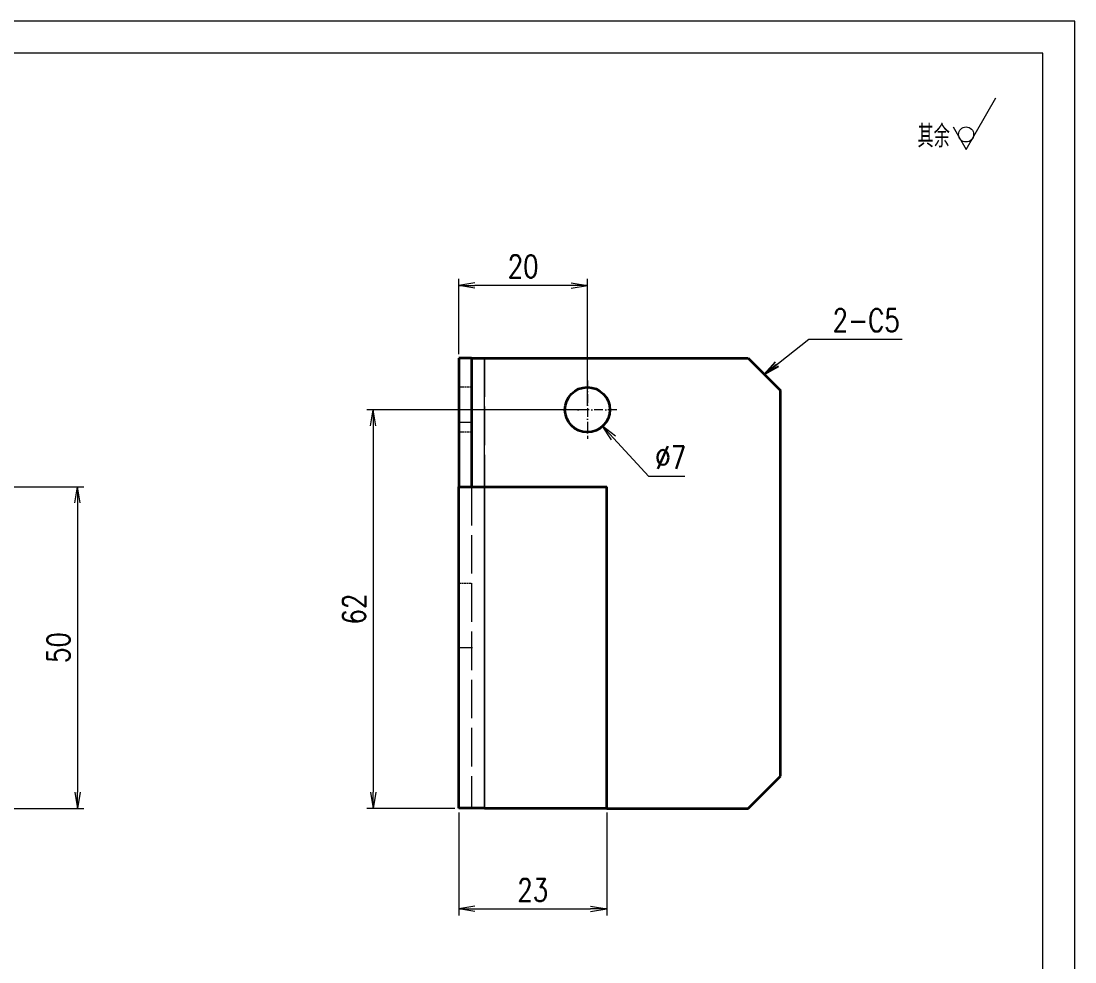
# Model space of a CAD drawing. Header units: millimetres. Extents: x 1333 to 359964, y -52803 to -5704.
# Drawn here: x 176532.6 to 176696.5, y -26250.9 to -26104.6 of the extents above; entities that cross this region are included whole.
import ezdxf

# ---------------------------------------------------------------- set-up
doc = ezdxf.new("R2010")
doc.units = ezdxf.units.MM
doc.header["$LTSCALE"] = 0.5
for name, pattern in [('AM_ISO02W050x2', [3.75, 3, -0.75]), ('AM_ISO08W050x2', [9, 6, -0.75, 1.5, -0.75]), ('DASHDOT', [18.5, 12, -3, 0.5, -3]), ('DASHED', [15, 12, -3]), ('DOT2', [0.125, 0, -0.125])]:
    doc.linetypes.add(name, pattern=pattern)
for name, color, linetype, lineweight in [('中心线', 2, 'AM_ISO08W050x2', 18), ('图框', 7, 'Continuous', 18), ('标注线', 3, 'Continuous', 18), ('粗实线', 7, 'Continuous', 35), ('虚线', 1, 'AM_ISO02W050x2', 18)]:
    doc.layers.add(name, color=color, linetype=linetype, lineweight=lineweight)
doc.layers.add('打印-禁用', color=7, linetype='Continuous', lineweight=15, plot=False)
doc.styles.add('DIM', font='romans.shx', dxfattribs={"width": 0.8, "bigfont": 'bigfont.shx'})
doc.styles.add('机械长仿宋', font='gbenor.shx', dxfattribs={"height": 1, "bigfont": 'gbcbig.shx'})
doc.dimstyles.new('DEH 1-1', dxfattribs={"dimtxt": 3.5, "dimasz": 2.5, "dimexe": 1, "dimexo": 0.625, "dimgap": 1.2, "dimtad": 1, "dimtoh": 1, "dimdsep": 46, "dimtxsty": 'DIM', "dimblk": 'OPEN', "dimcen": 0, "dimclrd": 8, "dimclre": 8, "dimclrt": 2, "dimazin": 2, "dimtfac": 0.5, "dimtmove": 0, "dimatfit": 3, "dimldrblk": 'OPEN', "dimfxl": 0, "dimtolj": 2, "dimlwd": 18, "dimlwe": 18, "dimarcsym": 0})
doc.dimstyles.new('DEH 1-1$0', dxfattribs={"dimtxt": 3.5, "dimasz": 2.5, "dimexe": 1, "dimexo": 0.625, "dimgap": 1.2, "dimtad": 1, "dimzin": 9, "dimdsep": 46, "dimtxsty": 'DIM', "dimblk": 'OPEN', "dimcen": 0, "dimclrd": 8, "dimclre": 8, "dimclrt": 2, "dimazin": 2, "dimtfac": 0.5, "dimtmove": 0, "dimatfit": 3, "dimldrblk": 'OPEN', "dimfxl": 0, "dimtolj": 2, "dimlwd": 18, "dimlwe": 18, "dimarcsym": 0})
doc.dimstyles.new('DEH 1-1$3', dxfattribs={"dimtxt": 3.5, "dimasz": 2.5, "dimexe": 1, "dimexo": 0.625, "dimgap": 1.2, "dimtad": 1, "dimtoh": 1, "dimdsep": 46, "dimtxsty": 'DIM', "dimblk": 'OPEN', "dimcen": 0, "dimclrd": 8, "dimclre": 8, "dimclrt": 2, "dimazin": 2, "dimtfac": 0.5, "dimtofl": 0, "dimtmove": 0, "dimatfit": 3, "dimldrblk": 'OPEN', "dimfxl": 0, "dimtolj": 2, "dimlwd": 18, "dimlwe": 18, "dimarcsym": 0})

# ---------------------------------------------------------------- blocks, each defined once
blk = doc.blocks.new('GZDEH零件A3图框V01版')
at = {"layer": '图框', "linetype": 'Continuous'}
for p, q in [((3272.49, -1554.46), (2882.49, -1554.46)), ((3272.49, -1832.96), (3272.49, -1554.46))]:
    blk.add_line(p, q, dxfattribs=at)
at = {"layer": '打印-禁用', "linetype": 'Continuous'}
for p, q in [((3277.49, -1549.46), (2857.49, -1549.46)), ((3277.49, -1846.46), (3277.49, -1549.46))]:
    blk.add_line(p, q, dxfattribs=at)
blk = doc.blocks.new('DEH A3')
at = {"layer": '图框'}
blk.add_blockref('GZDEH零件A3图框V01版', (-2857.49, 1846.46), dxfattribs=at)
blk = doc.blocks.new('FINISHER_NON')
at = {"layer": '标注线'}
for p, q in [((0, 0), (4.62, 8)), ((-2.02, 3.5), (0, 0))]:
    blk.add_line(p, q, dxfattribs=at)
blk.add_circle((0, 2.33), 1.17, dxfattribs=at)
blk = doc.blocks.new('其余不去材料')
at = {"layer": '标注线'}
blk.add_blockref('FINISHER_NON', (0, 0), dxfattribs=at)
at = {"layer": '标注线', "color": 7, "linetype": 'DOT2', "style": '机械长仿宋'}
blk.add_text('其余', height=3.5, dxfattribs=at).set_placement((-7.56, 0.3))
blk = doc.blocks.new('_Open')
at = {"color": 0, "linetype": 'ByBlock', "lineweight": -2}
for p, q in [((-1, 0.167), (0, 0)), ((-1, -0.167), (0, 0)), ((0, 0), (-1, 0))]:
    blk.add_line(p, q, dxfattribs=at)
blk = doc.blocks.new('*D268')
at = {"layer": 'Defpoints', "color": 0, "transparency": 16777216}
for p in [(176515.51, -26176.99), (176516.13, -26226.99), (176541.37, -26226.99)]:
    blk.add_point(p, dxfattribs=at)
at = {"layer": '标注线', "color": 8, "lineweight": 18, "transparency": 16777216}
for p, q in [((176516.13, -26176.99), (176542.37, -26176.99)), ((176541.37, -26179.49), (176541.37, -26224.49)), ((176516.76, -26226.99), (176542.37, -26226.99))]:
    blk.add_line(p, q, dxfattribs=at)
at = {"layer": '标注线', "color": 8, "lineweight": 18, "transparency": 16777216, "xscale": 2.5, "yscale": 2.5, "zscale": 2.5}
for p, rotation in [((176541.37, -26176.99), 90), ((176541.37, -26226.99), 270)]:
    blk.add_blockref('_Open', p, dxfattribs=dict(at, rotation=rotation))
at = {"layer": '标注线', "color": 2, "transparency": 16777216, "insert": (176538.42, -26201.99), "char_height": 3.5, "attachment_point": 5, "rotation": 90, "style": 'DIM'}
blk.add_mtext('\\A2;50', dxfattribs=at)
blk = doc.blocks.new('*D278')
at = {"layer": 'Defpoints', "color": 0, "transparency": 16777216}
for p in [(176620.66, -26165), (176587.34, -26226.99), (176600.66, -26226.99)]:
    blk.add_point(p, dxfattribs=at)
at = {"layer": '标注线', "color": 8, "lineweight": 18, "transparency": 16777216}
for p, q in [((176620.03, -26165), (176586.34, -26165)), ((176587.34, -26167.5), (176587.34, -26224.49)), ((176600.04, -26226.99), (176586.34, -26226.99))]:
    blk.add_line(p, q, dxfattribs=at)
at = {"layer": '标注线', "color": 8, "lineweight": 18, "transparency": 16777216, "xscale": 2.5, "yscale": 2.5, "zscale": 2.5}
for p, rotation in [((176587.34, -26165), 90), ((176587.34, -26226.99), 270)]:
    blk.add_blockref('_Open', p, dxfattribs=dict(at, rotation=rotation))
at = {"layer": '标注线', "color": 2, "transparency": 16777216, "insert": (176584.39, -26195.99), "char_height": 3.5, "attachment_point": 5, "rotation": 90, "style": 'DIM'}
blk.add_mtext('\\A2;62', dxfattribs=at)
blk = doc.blocks.new('*D279')
at = {"layer": 'Defpoints', "color": 0, "transparency": 16777216}
for p in [(176600.66, -26145.66), (176600.66, -26156.99), (176620.66, -26165)]:
    blk.add_point(p, dxfattribs=at)
at = {"layer": '标注线', "color": 8, "lineweight": 18, "transparency": 16777216}
for p, q in [((176600.66, -26156.37), (176600.66, -26144.66)), ((176618.16, -26145.66), (176603.16, -26145.66)), ((176620.66, -26164.37), (176620.66, -26144.66))]:
    blk.add_line(p, q, dxfattribs=at)
at = {"layer": '标注线', "color": 8, "lineweight": 18, "transparency": 16777216, "xscale": 2.5, "yscale": 2.5, "zscale": 2.5, "rotation": 180}
blk.add_blockref('_Open', (176600.66, -26145.66), dxfattribs=at)
at = {"layer": '标注线', "color": 8, "lineweight": 18, "transparency": 16777216, "xscale": 2.5, "yscale": 2.5, "zscale": 2.5}
blk.add_blockref('_Open', (176620.66, -26145.66), dxfattribs=at)
at = {"layer": '标注线', "color": 2, "transparency": 16777216, "insert": (176610.66, -26142.71), "char_height": 3.5, "attachment_point": 5, "style": 'DIM'}
blk.add_mtext('\\A2;20', dxfattribs=at)
blk = doc.blocks.new('*D280')
at = {"layer": 'Defpoints', "color": 0, "transparency": 16777216}
for p in [(176618.29, -26162.42), (176623.03, -26167.57)]:
    blk.add_point(p, dxfattribs=at)
at = {"layer": '标注线', "color": 8, "lineweight": 18, "transparency": 16777216}
for p, q in [((176630.21, -26175.37), (176624.72, -26169.41)), ((176635.81, -26175.37), (176630.21, -26175.37))]:
    blk.add_line(p, q, dxfattribs=at)
at = {"layer": '标注线', "color": 8, "lineweight": 18, "transparency": 16777216, "xscale": 2.5, "yscale": 2.5, "zscale": 2.5, "rotation": 132.6451298117617}
blk.add_blockref('_Open', (176623.03, -26167.57), dxfattribs=at)
at = {"layer": '标注线', "color": 2, "transparency": 16777216, "insert": (176633.61, -26172.42), "char_height": 3.5, "attachment_point": 5, "style": 'DIM'}
blk.add_mtext('\\A2;∅7', dxfattribs=at)
blk = doc.blocks.new('*D486')
at = {"layer": 'Defpoints', "color": 0, "transparency": 16777216}
for p in [(176600.66, -26226.99), (176623.66, -26227), (176623.66, -26242.63)]:
    blk.add_point(p, dxfattribs=at)
at = {"layer": '标注线', "color": 8, "lineweight": 18, "transparency": 16777216}
for p, q in [((176600.66, -26227.61), (176600.66, -26243.63)), ((176623.66, -26227.62), (176623.66, -26243.63)), ((176603.16, -26242.63), (176621.16, -26242.63))]:
    blk.add_line(p, q, dxfattribs=at)
at = {"layer": '标注线', "color": 8, "lineweight": 18, "transparency": 16777216, "xscale": 2.5, "yscale": 2.5, "zscale": 2.5, "rotation": 180}
blk.add_blockref('_Open', (176600.66, -26242.63), dxfattribs=at)
at = {"layer": '标注线', "color": 8, "lineweight": 18, "transparency": 16777216, "xscale": 2.5, "yscale": 2.5, "zscale": 2.5}
blk.add_blockref('_Open', (176623.66, -26242.63), dxfattribs=at)
at = {"layer": '标注线', "color": 2, "transparency": 16777216, "insert": (176612.16, -26239.68), "char_height": 3.5, "attachment_point": 5, "style": 'DIM'}
blk.add_mtext('\\A2;23', dxfattribs=at)

msp = doc.modelspace()

# ---------------------------------------------------------------- linework, layer by layer
at = {"color": 7, "lineweight": 13, "ltscale": 0.499779}
msp.add_line((176604.66, -26176.987), (176604.66, -26156.995), dxfattribs=at)
at = {"color": 7, "lineweight": 13, "ltscale": 0.05}
msp.add_line((176602.66, -26166.992), (176600.66, -26166.992), dxfattribs=at)
at = {"color": 7, "lineweight": 13}
msp.add_line((176604.66, -26226.987), (176604.66, -26176.987), dxfattribs=at)
at = {"layer": '中心线', "linetype": 'DASHDOT', "lineweight": 13, "ltscale": 0.227499}
for p, q in [((176620.66, -26160.445), (176620.66, -26169.545)), ((176625.21, -26164.995), (176616.11, -26164.995))]:
    msp.add_line(p, q, dxfattribs=at)
at = {"layer": '中心线', "linetype": 'DASHDOT', "lineweight": 13, "ltscale": 0.060015}
msp.add_line((176602.86, -26164.994), (176600.459, -26164.994), dxfattribs=at)
at = {"layer": '中心线', "linetype": 'DASHDOT', "lineweight": 13, "ltscale": 0.06}
msp.add_line((176600.46, -26201.99), (176602.86, -26201.99), dxfattribs=at)
at = {"layer": '粗实线', "lineweight": 35, "ltscale": 0.05}
for p, q in [((176602.66, -26156.992), (176600.66, -26156.992)), ((176602.66, -26156.995), (176604.66, -26156.995))]:
    msp.add_line(p, q, dxfattribs=at)
at = {"layer": '粗实线', "lineweight": 35, "ltscale": 0.25}
for p, q in [((176600.66, -26156.992), (176600.66, -26166.992)), ((176602.66, -26156.992), (176602.66, -26166.992))]:
    msp.add_line(p, q, dxfattribs=at)
at = {"layer": '粗实线', "lineweight": 35}
for p, q in [((176604.66, -26156.995), (176645.66, -26156.995)), ((176650.66, -26221.995), (176650.66, -26161.995)), ((176600.66, -26226.987), (176600.66, -26176.987)), ((176623.66, -26226.986), (176623.66, -26176.986)), ((176623.66, -26226.995), (176645.66, -26226.995))]:
    msp.add_line(p, q, dxfattribs=at)
at = {"layer": '粗实线', "lineweight": 35, "ltscale": 0.176777}
for p, q in [((176645.66, -26156.995), (176650.66, -26161.995)), ((176645.66, -26226.995), (176650.66, -26221.995))]:
    msp.add_line(p, q, dxfattribs=at)
at = {"layer": '粗实线', "lineweight": 35, "ltscale": 0.249985}
msp.add_line((176600.66, -26166.992), (176600.66, -26176.991), dxfattribs=at)
at = {"layer": '粗实线', "lineweight": 35, "ltscale": 0.249874}
msp.add_line((176602.66, -26166.992), (176602.66, -26176.987), dxfattribs=at)
at = {"layer": '粗实线', "lineweight": 35, "ltscale": 0.1}
for p, q in [((176600.66, -26176.987), (176604.66, -26176.987)), ((176604.66, -26226.987), (176600.66, -26226.987))]:
    msp.add_line(p, q, dxfattribs=at)
at = {"layer": '粗实线', "lineweight": 35, "ltscale": 0.475}
for p, q in [((176604.66, -26176.987), (176623.66, -26176.986)), ((176604.66, -26226.987), (176623.66, -26226.986))]:
    msp.add_line(p, q, dxfattribs=at)
at = {"layer": '粗实线', "lineweight": 35}
msp.add_circle((176620.66, -26164.995), 3.5, dxfattribs=at)
at = {"layer": '虚线', "linetype": 'DASHED', "lineweight": 13}
for p, q in [((176604.66, -26156.996), (176604.66, -26226.996)), ((176602.66, -26176.987), (176602.66, -26226.987)), ((176604.66, -26176.987), (176604.66, -26226.987)), ((176604.66, -26226.995), (176604.66, -26176.987))]:
    msp.add_line(p, q, dxfattribs=at)
at = {"layer": '虚线', "linetype": 'DASHED', "lineweight": 13, "ltscale": 0.05}
for p, q in [((176602.66, -26161.494), (176600.66, -26161.494)), ((176602.66, -26168.494), (176600.66, -26168.494)), ((176600.66, -26191.99), (176602.66, -26191.99)), ((176600.66, -26201.99), (176602.66, -26201.99)), ((176600.66, -26201.991), (176602.66, -26201.991))]:
    msp.add_line(p, q, dxfattribs=at)
at = {"layer": '虚线', "linetype": 'DASHED', "lineweight": 13, "ltscale": 2.61049e-05}
msp.add_line((176602.66, -26176.987), (176602.66, -26176.988), dxfattribs=at)
at = {"layer": '虚线', "linetype": 'DASHED', "lineweight": 13, "ltscale": 7.37361e-05}
msp.add_line((176600.66, -26226.987), (176600.66, -26226.99), dxfattribs=at)
at = {"layer": '虚线', "linetype": 'DASHED', "lineweight": 13, "ltscale": 0.000111357}
msp.add_line((176600.66, -26226.991), (176600.66, -26226.995), dxfattribs=at)

# ---------------------------------------------------------------- block references
at = {"layer": '图框'}
msp.add_blockref('DEH A3', (176276.464, -26401.55), dxfattribs=at)
at = {"layer": '标注线'}
msp.add_blockref('其余不去材料', (176679.545, -26124.514), dxfattribs=at)

# ---------------------------------------------------------------- texts
at = {"layer": '标注线', "color": 2, "insert": (176658.789, -26152.829), "char_height": 3.5, "attachment_point": 7, "style": 'DIM'}
msp.add_mtext('\\A2;2-C5', dxfattribs=at)

# ---------------------------------------------------------------- dimensions: what is measured, and where the dimension line sits
at = {"layer": '标注线'}
for base, p1, p2, picture, middle in [((176600.66, -26145.658), (176620.66, -26164.995), (176600.66, -26156.992), '*D279', (176610.66, -26142.708)), ((176623.66, -26242.629), (176600.66, -26226.987), (176623.66, -26226.995), '*D486', (176612.16, -26239.679))]:
    dim = msp.add_linear_dim(base=base, p1=p1, p2=p2, dimstyle='DEH 1-1$0', dxfattribs=at)
    dim.commit()
    dim.dimension.update_dxf_attribs({"geometry": picture, "text_midpoint": middle})
dim = msp.add_diameter_dim_2p(p1=(176618.289, -26162.421), p2=(176623.031, -26167.57), dimstyle='DEH 1-1$3', dxfattribs=at)
dim.commit()
dim.dimension.update_dxf_attribs({"geometry": '*D280', "text_midpoint": (176633.614, -26175.368), "dimtype": 163})
dim = msp.add_linear_dim(base=(176587.344, -26226.987), p1=(176620.66, -26164.995), p2=(176600.66, -26226.987), angle=90, dimstyle='DEH 1-1$0', override={"dimdec": 1}, dxfattribs=at)
dim.commit()
dim.dimension.update_dxf_attribs({"geometry": '*D278', "text_midpoint": (176584.394, -26195.991)})
dim = msp.add_linear_dim(base=(176541.373, -26226.987), p1=(176515.506, -26176.987), p2=(176516.134, -26226.987), angle=90, dimstyle='DEH 1-1$0', dxfattribs=at)
dim.commit()
dim.dimension.update_dxf_attribs({"geometry": '*D268', "text_midpoint": (176538.423, -26201.987)})

# ---------------------------------------------------------------- leaders
at = {"layer": '标注线', "annotation_type": 0, "has_hookline": 1, "hookline_direction": 0, "text_width": 10.8}
msp.add_leader([(176648.16, -26159.495), (176655.089, -26154.029), (176657.589, -26154.029)], dimstyle='DEH 1-1', override={"dimgap": 1.2, "dimtad": 1}, dxfattribs=at)

doc.saveas('drawing.dxf')
